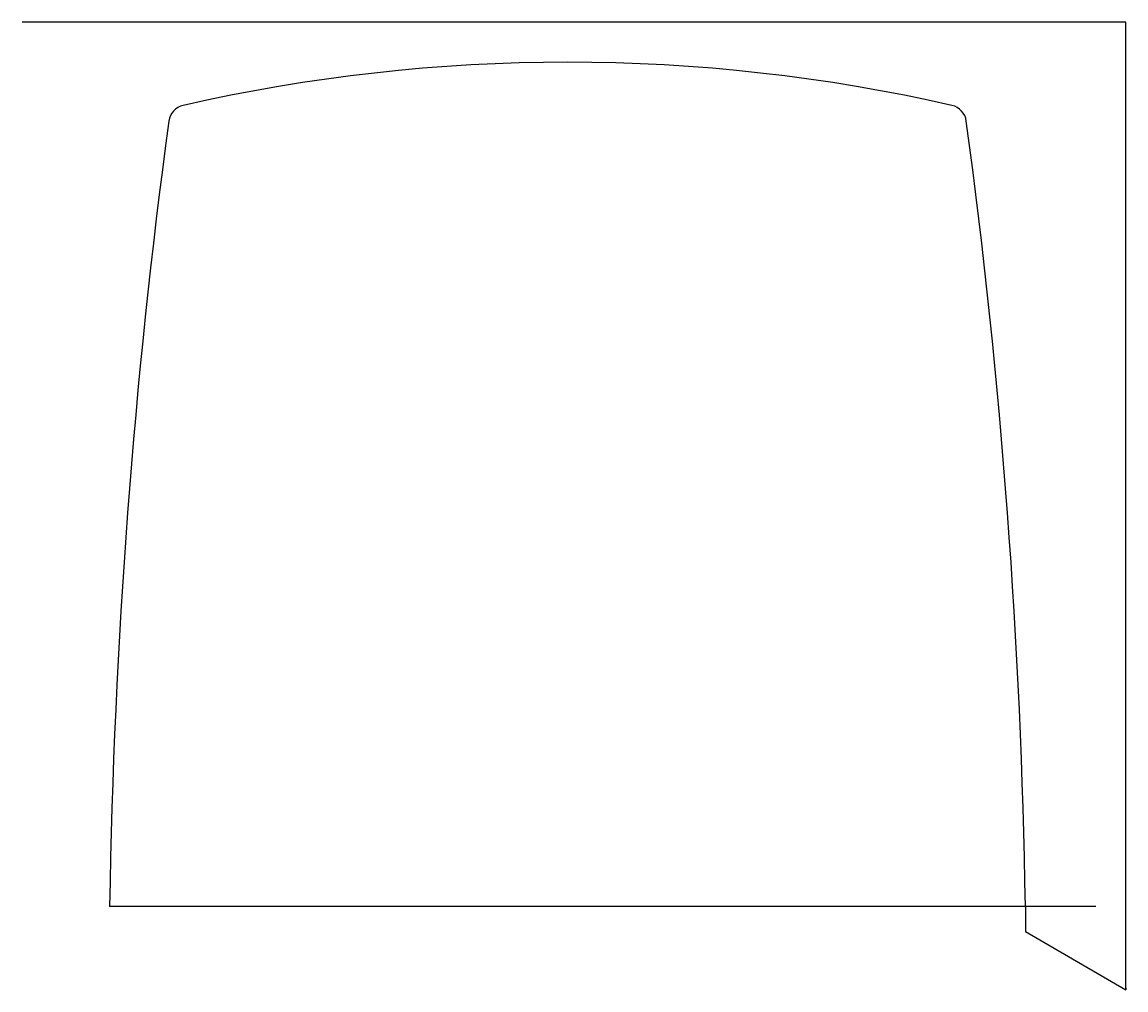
# Model space of a CAD drawing. Header units: metres. Extents: x 2339 to 2904, y 0 to 496.
import ezdxf

# ---------------------------------------------------------------- set-up
doc = ezdxf.new("R2010")
doc.units = ezdxf.units.M

msp = doc.modelspace()

# ---------------------------------------------------------------- linework, layer by layer
at = {"layer": 'TOOL_0'}
for p, q in [((2340.313, 495.643), (2339.313, 495.643)), ((2904.232, 495.643), (2340.313, 495.643)), ((2904.232, 1), (2904.232, 495.643)), ((2852.789, 42.759), (2384.134, 42.759)), ((2888.904, 42.759), (2852.789, 42.759)), ((2852.79, 42.759), (2852.79, 30.009)), ((2852.79, 30.009), (2904.232, 0)), ((2904.232, 0), (2904.232, 1)), ((2904.232, 1), (2904.232, 0)), ((2904.232, 0), (2904.232, 1))]:
    msp.add_line(p, q, dxfattribs=at)
for centre, radius, start, end in [((2618.462, -411.991), 887.05, 77.186323, 102.813677), ((2423.869, 443.637), 9.572, 102.90534, 172.2068), ((2813.055, 443.637), 9.573, 7.7932, 77.09466), ((5787.26, -10.991), 3403.55, 172.301745, 179.095128), ((-550.336, -10.991), 3403.55, 0.904872, 7.698255)]:
    msp.add_arc(centre, radius, start, end, dxfattribs=at)

doc.saveas('drawing.dxf')
